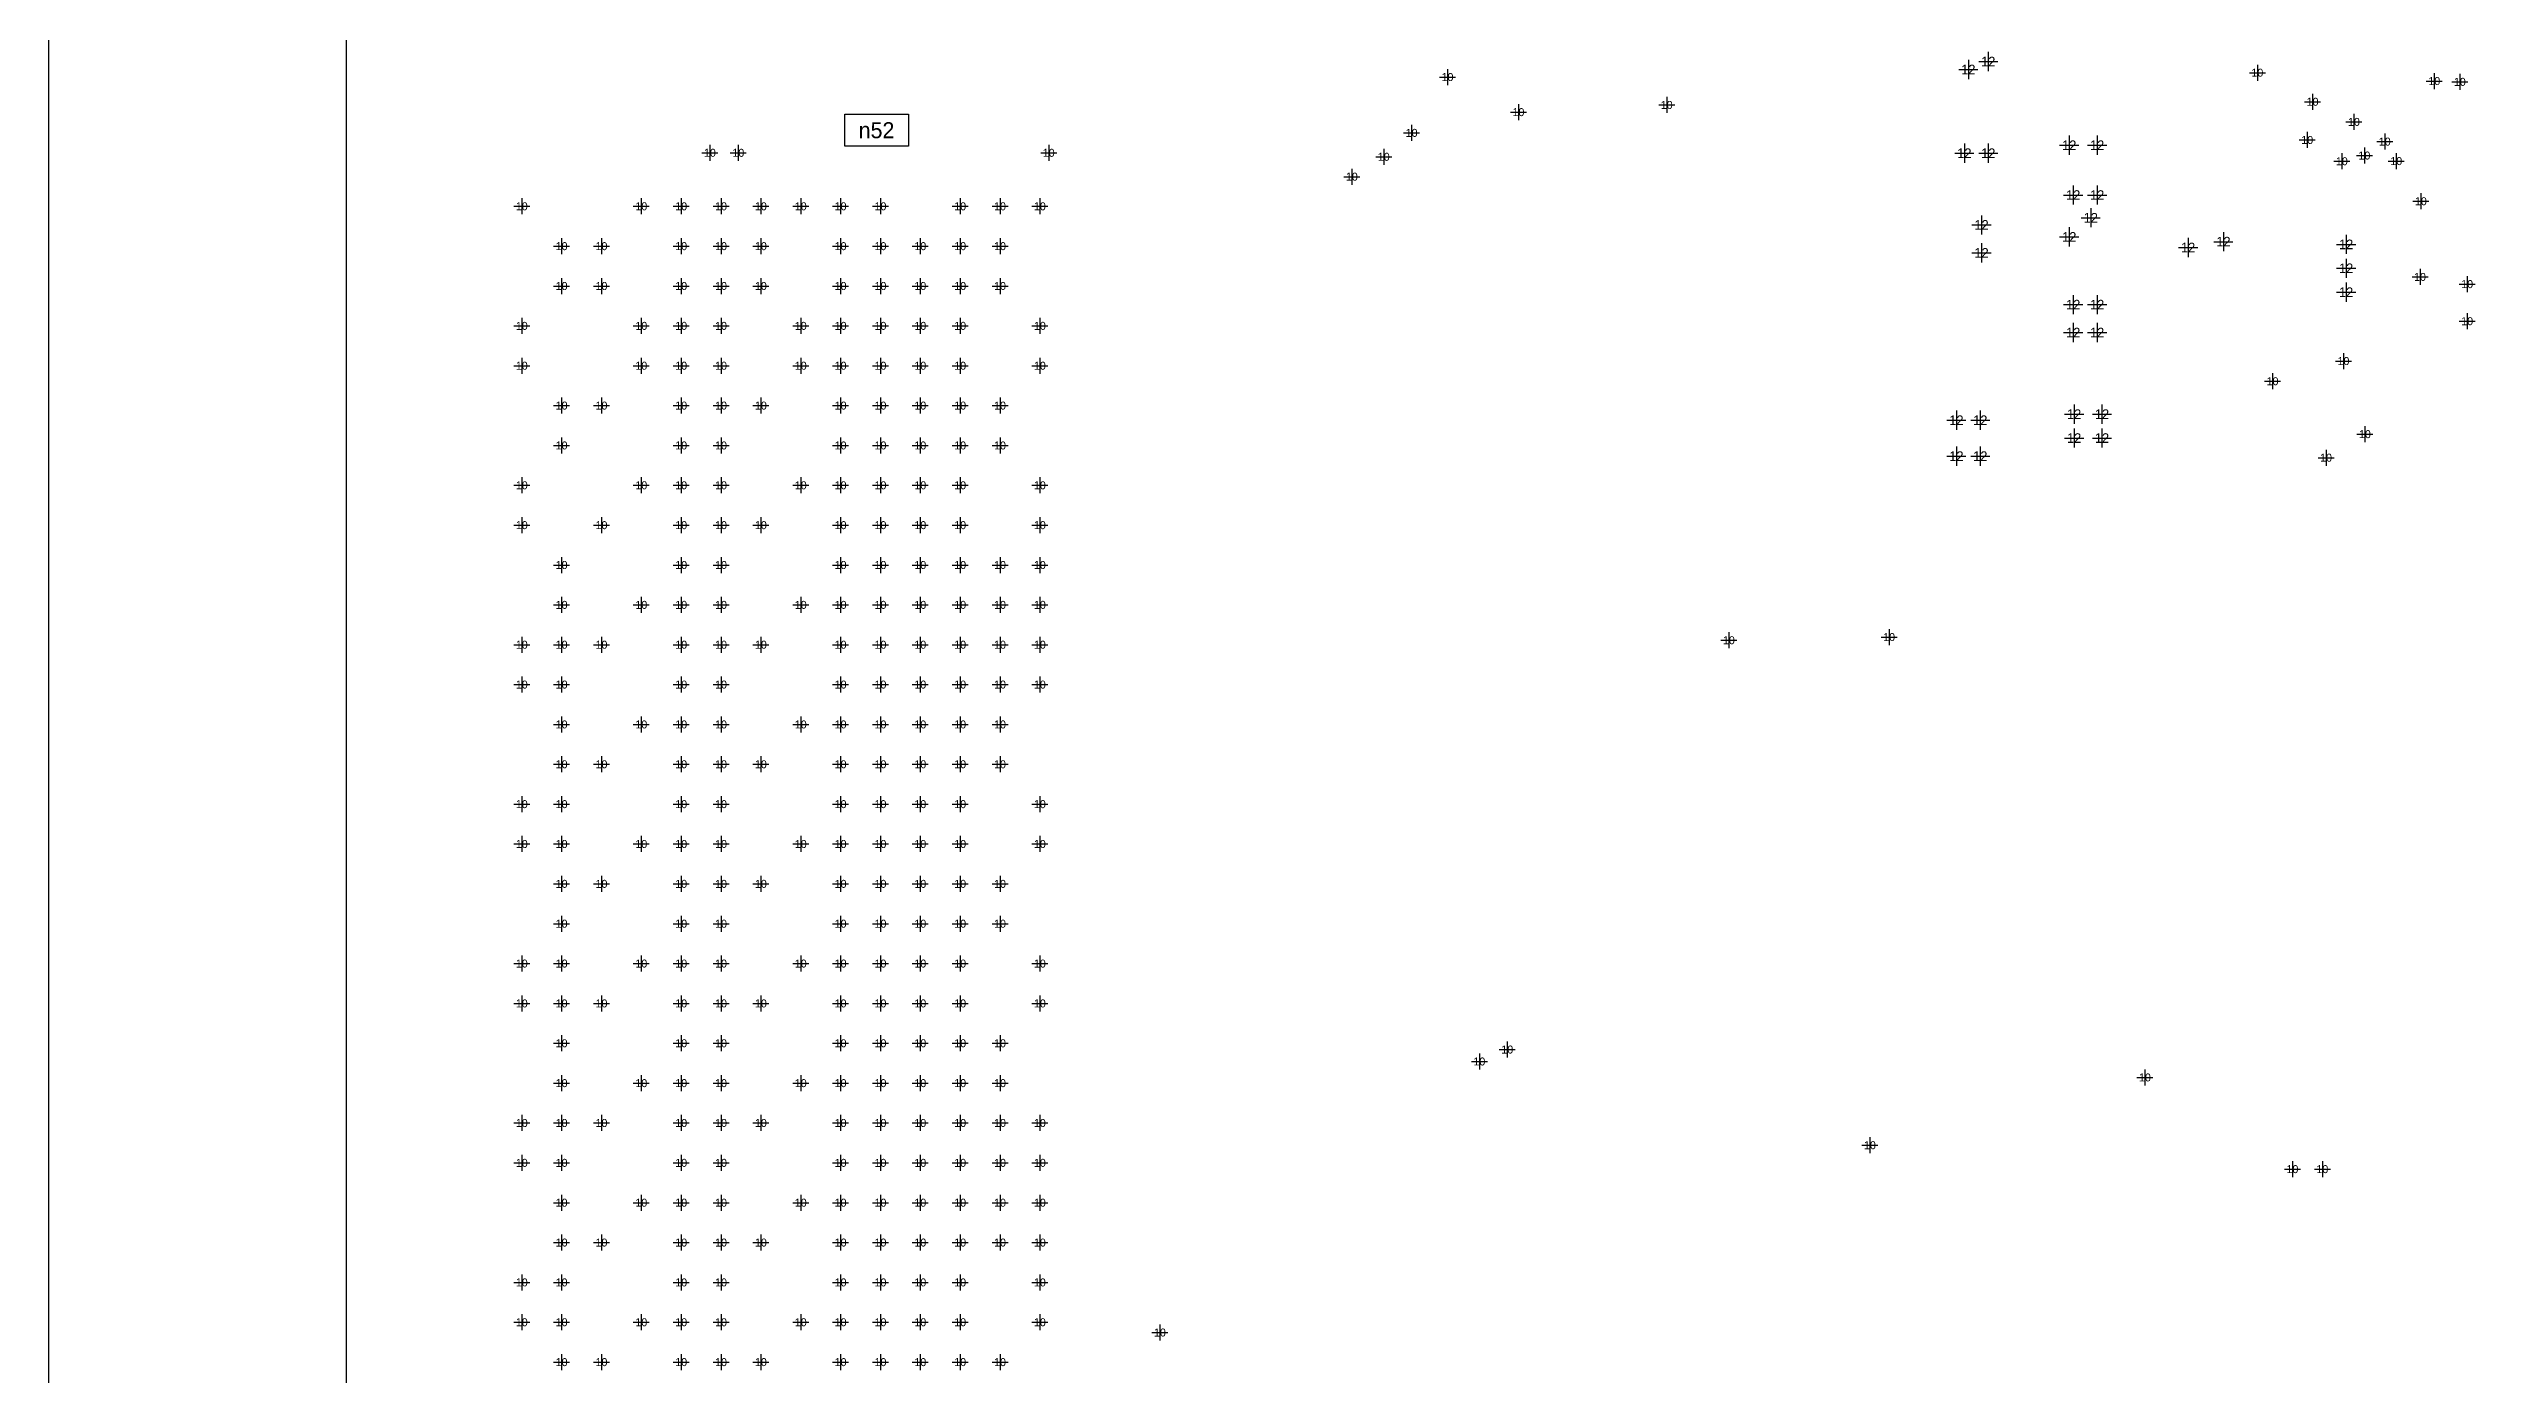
# Model space of a CAD drawing. Extents: x -13164 to 30582, y -10288 to 18382.
# Drawn here: x -623 to 2424, y 3853 to 5516 of the extents above; entities that cross this region are included whole.
import ezdxf
from ezdxf.enums import TextEntityAlignment as Align

# ---------------------------------------------------------------- set-up
doc = ezdxf.new("R2010")
doc.units = 0
for name, color, linetype in [('BG_DIMENSION', 2, 'CONTINUOUS'), ('BG_OUTLINE', 7, 'CONTINUOUS'), ('MA_NCBACKDRILL-18-10', 141, 'CONTINUOUS'), ('MA_NCBACKDRILL-18-15', 140, 'CONTINUOUS'), ('MA_NCBACKDRILL-18-17', 30, 'CONTINUOUS'), ('MA_NCLEGEND-1-18', 7, 'CONTINUOUS')]:
    doc.layers.add(name, color=color, linetype=linetype)

# ---------------------------------------------------------------- blocks, each defined once
blk = doc.blocks.new('FIGURE_CROSS')
for points in [[(-0.5, 0), (0.5, 0)], [(0, 0.5), (0, -0.5)]]:
    blk.add_lwpolyline(points)
blk = doc.blocks.new('FIGURE_SQUARE')
blk.add_lwpolyline([(-0.5, -0.5), (-0.5, 0.5), (0.5, 0.5), (0.5, -0.5)], close=True)

msp = doc.modelspace()

# ---------------------------------------------------------------- linework, layer by layer
at = {"layer": 'BG_DIMENSION'}
msp.add_lwpolyline([(-623.429, 7740.226), (-623.429, 0)], dxfattribs=at)
at = {"layer": 'BG_OUTLINE'}
msp.add_lwpolyline([(-250, 11561.024), (-250, -250), (7624.012, -250), (7624.012, 11561.024)], close=True, dxfattribs=at)

# ---------------------------------------------------------------- block references
at = {"layer": 'MA_NCBACKDRILL-18-10', "xscale": 24.02, "yscale": 24.02}
for p in [(1785, 5490), (1810, 5500), (1780, 5385), (1810, 5385), (1801.572, 5295), (1801.572, 5260), (1770, 5050), (1800, 5050), (1770, 5005), (1800, 5005)]:
    msp.add_blockref('FIGURE_CROSS', p, dxfattribs=at)
at = {"layer": 'MA_NCBACKDRILL-18-15', "xscale": 20.079, "yscale": 20.079}
for p in [(220.201, 5268.374), (520.201, 5268.374), (220.201, 5218.374), (520.201, 5218.374), (170.201, 5168.374), (370.201, 5168.374), (470.201, 5168.374), (170.201, 5118.374), (370.201, 5118.374), (470.201, 5118.374), (420.201, 5068.374), (520.201, 5068.374), (420.201, 5018.374), (520.201, 5018.374), (470.201, 4968.374), (470.201, 4918.374), (520.201, 4868.374), (620.201, 4868.374), (520.201, 4818.374), (620.201, 4818.374), (20.201, 4768.374), (470.201, 4768.374), (570.201, 4768.374), (20.201, 4718.374), (470.201, 4718.374), (570.201, 4718.374), (520.201, 4668.374), (520.201, 4618.374), (470.201, 4568.374), (470.201, 4518.374), (520.201, 4468.374), (520.201, 4418.374), (20.201, 4368.374), (470.201, 4368.374), (20.201, 4318.374), (470.201, 4318.374), (20.201, 4168.374), (20.201, 4118.374), (20.201, 3968.374), (20.201, 3918.374)]:
    msp.add_blockref('FIGURE_CROSS', p, dxfattribs=at)
at = {"layer": 'MA_NCBACKDRILL-18-17', "xscale": 20.079, "yscale": 20.079}
for p in [(420.201, 5268.374), (420.201, 5218.374), (520.201, 4268.374), (520.201, 4218.374), (470.201, 4168.374), (570.201, 4168.374), (470.201, 4118.374), (570.201, 4118.374), (520.201, 4068.374), (620.201, 4068.374), (520.201, 4018.374), (620.201, 4018.374), (470.201, 3968.374), (470.201, 3918.374), (520.201, 3868.374)]:
    msp.add_blockref('FIGURE_CROSS', p, dxfattribs=at)
at = {"layer": 'MA_NCLEGEND-1-18'}
for name, p, xscale, yscale in [('FIGURE_CROSS', (1131.571, 5480.512), 20.079, 20.079), ('FIGURE_CROSS', (1785, 5490), 24.02, 24.02), ('FIGURE_CROSS', (1810, 5500), 24.02, 24.02), ('FIGURE_CROSS', (2147.572, 5486), 20.079, 20.079), ('FIGURE_CROSS', (2369.571, 5475.512), 20.079, 20.079), ('FIGURE_CROSS', (1406.571, 5445.512), 20.079, 20.079), ('FIGURE_CROSS', (2216.8458, 5449.5356), 20.079, 20.079), ('FIGURE_CROSS', (2401.571, 5474.512), 20.079, 20.079), ('FIGURE_SQUARE', (415.28, 5413.843), 79.921, 40.161), ('FIGURE_CROSS', (1220.571, 5436.512), 20.079, 20.079), ('FIGURE_CROSS', (2268.75, 5424.228), 20.079, 20.079), ('FIGURE_CROSS', (206.26, 5385.514), 20.079, 20.079), ('FIGURE_CROSS', (241.882, 5385.513), 20.079, 20.079), ('FIGURE_CROSS', (631.261, 5385.513), 20.079, 20.079), ('FIGURE_CROSS', (1086.571, 5410.512), 20.079, 20.079), ('FIGURE_CROSS', (1780, 5385), 24.02, 24.02), ('FIGURE_CROSS', (1810, 5385), 24.02, 24.02), ('FIGURE_CROSS', (1911.572, 5395), 24.02, 24.02), ('FIGURE_CROSS', (1946.572, 5395), 24.02, 24.02), ('FIGURE_CROSS', (2210.1567, 5401.5874), 20.079, 20.079), ('FIGURE_CROSS', (2307.3648, 5399.5003), 20.079, 20.079), ('FIGURE_CROSS', (1011.571, 5355.512), 20.079, 20.079), ('FIGURE_CROSS', (1051.571, 5380.512), 20.079, 20.079), ('FIGURE_CROSS', (2253.505, 5374.8843), 20.079, 20.079), ('FIGURE_CROSS', (2281.8786, 5382.056), 20.079, 20.079), ('FIGURE_CROSS', (2321.8527, 5375.0907), 20.079, 20.079), ('FIGURE_CROSS', (1916.572, 5332.5), 24.02, 24.02), ('FIGURE_CROSS', (1946.572, 5332.5), 24.02, 24.02), ('FIGURE_CROSS', (2352.708, 5324.738), 20.079, 20.079), ('FIGURE_CROSS', (-29.8, 5318.375), 20.079, 20.079), ('FIGURE_CROSS', (120.201, 5318.374), 20.079, 20.079), ('FIGURE_CROSS', (170.201, 5318.374), 20.079, 20.079), ('FIGURE_CROSS', (220.201, 5318.374), 20.079, 20.079), ('FIGURE_CROSS', (270.201, 5318.374), 20.079, 20.079), ('FIGURE_CROSS', (320.201, 5318.374), 20.079, 20.079), ('FIGURE_CROSS', (370.201, 5318.374), 20.079, 20.079), ('FIGURE_CROSS', (420.201, 5318.374), 20.079, 20.079), ('FIGURE_CROSS', (520.201, 5318.374), 20.079, 20.079), ('FIGURE_CROSS', (570.201, 5318.374), 20.079, 20.079), ('FIGURE_CROSS', (620.201, 5318.374), 20.079, 20.079), ('FIGURE_CROSS', (1801.572, 5295), 24.02, 24.02), ('FIGURE_CROSS', (1938.572, 5304), 24.02, 24.02), ('FIGURE_CROSS', (20.201, 5268.374), 20.079, 20.079), ('FIGURE_CROSS', (70.201, 5268.374), 20.079, 20.079), ('FIGURE_CROSS', (170.201, 5268.374), 20.079, 20.079), ('FIGURE_CROSS', (220.201, 5268.374), 20.079, 20.079), ('FIGURE_CROSS', (270.201, 5268.374), 20.079, 20.079), ('FIGURE_CROSS', (370.201, 5268.374), 20.079, 20.079), ('FIGURE_CROSS', (420.201, 5268.374), 20.079, 20.079), ('FIGURE_CROSS', (470.201, 5268.374), 20.079, 20.079), ('FIGURE_CROSS', (520.201, 5268.374), 20.079, 20.079), ('FIGURE_CROSS', (570.201, 5268.374), 20.079, 20.079), ('FIGURE_CROSS', (1801.572, 5260), 24.02, 24.02), ('FIGURE_CROSS', (1911.572, 5280), 24.02, 24.02), ('FIGURE_CROSS', (2060.7, 5266.7), 24.02, 24.02), ('FIGURE_CROSS', (2105, 5274), 24.02, 24.02), ('FIGURE_CROSS', (2258.9, 5270.6), 24.02, 24.02), ('FIGURE_CROSS', (2258.9, 5240.6), 24.02, 24.02), ('FIGURE_CROSS', (20.201, 5218.374), 20.079, 20.079), ('FIGURE_CROSS', (70.201, 5218.374), 20.079, 20.079), ('FIGURE_CROSS', (170.201, 5218.374), 20.079, 20.079), ('FIGURE_CROSS', (220.201, 5218.374), 20.079, 20.079), ('FIGURE_CROSS', (270.201, 5218.374), 20.079, 20.079), ('FIGURE_CROSS', (370.201, 5218.374), 20.079, 20.079), ('FIGURE_CROSS', (420.201, 5218.374), 20.079, 20.079), ('FIGURE_CROSS', (470.201, 5218.374), 20.079, 20.079), ('FIGURE_CROSS', (520.201, 5218.374), 20.079, 20.079), ('FIGURE_CROSS', (570.201, 5218.374), 20.079, 20.079), ('FIGURE_CROSS', (2258.9, 5210.6), 24.02, 24.02), ('FIGURE_CROSS', (2351.627, 5229.748), 20.079, 20.079), ('FIGURE_CROSS', (2410.7452, 5220.7559), 20.079, 20.079), ('FIGURE_CROSS', (1916.572, 5195), 24.02, 24.02), ('FIGURE_CROSS', (1946.572, 5195), 24.02, 24.02), ('FIGURE_CROSS', (2410.7452, 5174.2109), 20.079, 20.079), ('FIGURE_CROSS', (-29.799, 5168.374), 20.079, 20.079), ('FIGURE_CROSS', (120.201, 5168.374), 20.079, 20.079), ('FIGURE_CROSS', (170.201, 5168.374), 20.079, 20.079), ('FIGURE_CROSS', (220.201, 5168.374), 20.079, 20.079), ('FIGURE_CROSS', (320.201, 5168.374), 20.079, 20.079), ('FIGURE_CROSS', (370.201, 5168.374), 20.079, 20.079), ('FIGURE_CROSS', (420.201, 5168.374), 20.079, 20.079), ('FIGURE_CROSS', (470.201, 5168.374), 20.079, 20.079), ('FIGURE_CROSS', (520.201, 5168.374), 20.079, 20.079), ('FIGURE_CROSS', (620.201, 5168.374), 20.079, 20.079), ('FIGURE_CROSS', (1916.572, 5160), 24.02, 24.02), ('FIGURE_CROSS', (1946.572, 5160), 24.02, 24.02), ('FIGURE_CROSS', (-29.799, 5118.374), 20.079, 20.079), ('FIGURE_CROSS', (120.201, 5118.374), 20.079, 20.079), ('FIGURE_CROSS', (170.201, 5118.374), 20.079, 20.079), ('FIGURE_CROSS', (220.201, 5118.374), 20.079, 20.079), ('FIGURE_CROSS', (320.201, 5118.374), 20.079, 20.079), ('FIGURE_CROSS', (370.201, 5118.374), 20.079, 20.079), ('FIGURE_CROSS', (420.201, 5118.374), 20.079, 20.079), ('FIGURE_CROSS', (470.201, 5118.374), 20.079, 20.079), ('FIGURE_CROSS', (520.201, 5118.374), 20.079, 20.079), ('FIGURE_CROSS', (620.201, 5118.374), 20.079, 20.079), ('FIGURE_CROSS', (2255.589, 5124.228), 20.079, 20.079), ('FIGURE_CROSS', (2166.627, 5098.917), 20.079, 20.079), ('FIGURE_CROSS', (20.201, 5068.374), 20.079, 20.079), ('FIGURE_CROSS', (70.201, 5068.374), 20.079, 20.079), ('FIGURE_CROSS', (170.201, 5068.374), 20.079, 20.079), ('FIGURE_CROSS', (220.201, 5068.374), 20.079, 20.079), ('FIGURE_CROSS', (270.201, 5068.374), 20.079, 20.079), ('FIGURE_CROSS', (370.201, 5068.374), 20.079, 20.079), ('FIGURE_CROSS', (420.201, 5068.374), 20.079, 20.079), ('FIGURE_CROSS', (470.201, 5068.374), 20.079, 20.079), ('FIGURE_CROSS', (520.201, 5068.374), 20.079, 20.079), ('FIGURE_CROSS', (570.201, 5068.374), 20.079, 20.079), ('FIGURE_CROSS', (1770, 5050), 24.02, 24.02), ('FIGURE_CROSS', (1800, 5050), 24.02, 24.02), ('FIGURE_CROSS', (1917.669, 5057.642), 24.02, 24.02), ('FIGURE_CROSS', (1952.669, 5057.642), 24.02, 24.02), ('FIGURE_CROSS', (20.201, 5018.374), 20.079, 20.079), ('FIGURE_CROSS', (170.201, 5018.374), 20.079, 20.079), ('FIGURE_CROSS', (220.201, 5018.374), 20.079, 20.079), ('FIGURE_CROSS', (370.201, 5018.374), 20.079, 20.079), ('FIGURE_CROSS', (420.201, 5018.374), 20.079, 20.079), ('FIGURE_CROSS', (470.201, 5018.374), 20.079, 20.079), ('FIGURE_CROSS', (520.201, 5018.374), 20.079, 20.079), ('FIGURE_CROSS', (570.201, 5018.374), 20.079, 20.079), ('FIGURE_CROSS', (1917.669, 5027.642), 24.02, 24.02), ('FIGURE_CROSS', (1952.669, 5027.642), 24.02, 24.02), ('FIGURE_CROSS', (2282.5602, 5032.5476), 20.079, 20.079), ('FIGURE_CROSS', (1770, 5005), 24.02, 24.02), ('FIGURE_CROSS', (1800, 5005), 24.02, 24.02), ('FIGURE_CROSS', (2233.75, 5003), 20.079, 20.079), ('FIGURE_CROSS', (-29.799, 4968.374), 20.079, 20.079), ('FIGURE_CROSS', (120.201, 4968.374), 20.079, 20.079), ('FIGURE_CROSS', (170.201, 4968.374), 20.079, 20.079), ('FIGURE_CROSS', (220.201, 4968.374), 20.079, 20.079), ('FIGURE_CROSS', (320.201, 4968.374), 20.079, 20.079), ('FIGURE_CROSS', (370.201, 4968.374), 20.079, 20.079), ('FIGURE_CROSS', (420.201, 4968.374), 20.079, 20.079), ('FIGURE_CROSS', (470.201, 4968.374), 20.079, 20.079), ('FIGURE_CROSS', (520.201, 4968.374), 20.079, 20.079), ('FIGURE_CROSS', (620.201, 4968.374), 20.079, 20.079), ('FIGURE_CROSS', (-29.799, 4918.374), 20.079, 20.079), ('FIGURE_CROSS', (70.201, 4918.374), 20.079, 20.079), ('FIGURE_CROSS', (170.201, 4918.374), 20.079, 20.079), ('FIGURE_CROSS', (220.201, 4918.374), 20.079, 20.079), ('FIGURE_CROSS', (270.201, 4918.374), 20.079, 20.079), ('FIGURE_CROSS', (370.201, 4918.374), 20.079, 20.079), ('FIGURE_CROSS', (420.201, 4918.374), 20.079, 20.079), ('FIGURE_CROSS', (470.201, 4918.374), 20.079, 20.079), ('FIGURE_CROSS', (520.201, 4918.374), 20.079, 20.079), ('FIGURE_CROSS', (620.201, 4918.374), 20.079, 20.079), ('FIGURE_CROSS', (20.201, 4868.374), 20.079, 20.079), ('FIGURE_CROSS', (170.201, 4868.374), 20.079, 20.079), ('FIGURE_CROSS', (220.201, 4868.374), 20.079, 20.079), ('FIGURE_CROSS', (370.201, 4868.374), 20.079, 20.079), ('FIGURE_CROSS', (420.201, 4868.374), 20.079, 20.079), ('FIGURE_CROSS', (470.201, 4868.374), 20.079, 20.079), ('FIGURE_CROSS', (520.201, 4868.374), 20.079, 20.079), ('FIGURE_CROSS', (570.201, 4868.374), 20.079, 20.079), ('FIGURE_CROSS', (620.201, 4868.374), 20.079, 20.079), ('FIGURE_CROSS', (20.201, 4818.374), 20.079, 20.079), ('FIGURE_CROSS', (120.201, 4818.374), 20.079, 20.079), ('FIGURE_CROSS', (170.201, 4818.374), 20.079, 20.079), ('FIGURE_CROSS', (220.201, 4818.374), 20.079, 20.079), ('FIGURE_CROSS', (320.201, 4818.374), 20.079, 20.079), ('FIGURE_CROSS', (370.201, 4818.374), 20.079, 20.079), ('FIGURE_CROSS', (420.201, 4818.374), 20.079, 20.079), ('FIGURE_CROSS', (470.201, 4818.374), 20.079, 20.079), ('FIGURE_CROSS', (520.201, 4818.374), 20.079, 20.079), ('FIGURE_CROSS', (570.201, 4818.374), 20.079, 20.079), ('FIGURE_CROSS', (620.201, 4818.374), 20.079, 20.079), ('FIGURE_CROSS', (1484.572, 4774), 20.079, 20.079), ('FIGURE_CROSS', (1685.572, 4778), 20.079, 20.079), ('FIGURE_CROSS', (-29.799, 4768.374), 20.079, 20.079), ('FIGURE_CROSS', (20.201, 4768.374), 20.079, 20.079), ('FIGURE_CROSS', (70.201, 4768.374), 20.079, 20.079), ('FIGURE_CROSS', (170.201, 4768.374), 20.079, 20.079), ('FIGURE_CROSS', (220.201, 4768.374), 20.079, 20.079), ('FIGURE_CROSS', (270.201, 4768.374), 20.079, 20.079), ('FIGURE_CROSS', (370.201, 4768.374), 20.079, 20.079), ('FIGURE_CROSS', (420.201, 4768.374), 20.079, 20.079), ('FIGURE_CROSS', (470.201, 4768.374), 20.079, 20.079), ('FIGURE_CROSS', (520.201, 4768.374), 20.079, 20.079), ('FIGURE_CROSS', (570.201, 4768.374), 20.079, 20.079), ('FIGURE_CROSS', (620.201, 4768.374), 20.079, 20.079), ('FIGURE_CROSS', (-29.799, 4718.374), 20.079, 20.079), ('FIGURE_CROSS', (20.201, 4718.374), 20.079, 20.079), ('FIGURE_CROSS', (170.201, 4718.374), 20.079, 20.079), ('FIGURE_CROSS', (220.201, 4718.374), 20.079, 20.079), ('FIGURE_CROSS', (370.201, 4718.374), 20.079, 20.079), ('FIGURE_CROSS', (420.201, 4718.374), 20.079, 20.079), ('FIGURE_CROSS', (470.201, 4718.374), 20.079, 20.079), ('FIGURE_CROSS', (520.201, 4718.374), 20.079, 20.079), ('FIGURE_CROSS', (570.201, 4718.374), 20.079, 20.079), ('FIGURE_CROSS', (620.201, 4718.374), 20.079, 20.079), ('FIGURE_CROSS', (20.201, 4668.374), 20.079, 20.079), ('FIGURE_CROSS', (120.201, 4668.374), 20.079, 20.079), ('FIGURE_CROSS', (170.201, 4668.374), 20.079, 20.079), ('FIGURE_CROSS', (220.201, 4668.374), 20.079, 20.079), ('FIGURE_CROSS', (320.201, 4668.374), 20.079, 20.079), ('FIGURE_CROSS', (370.201, 4668.374), 20.079, 20.079), ('FIGURE_CROSS', (420.201, 4668.374), 20.079, 20.079), ('FIGURE_CROSS', (470.201, 4668.374), 20.079, 20.079), ('FIGURE_CROSS', (520.201, 4668.374), 20.079, 20.079), ('FIGURE_CROSS', (570.201, 4668.374), 20.079, 20.079), ('FIGURE_CROSS', (20.201, 4618.374), 20.079, 20.079), ('FIGURE_CROSS', (70.201, 4618.374), 20.079, 20.079), ('FIGURE_CROSS', (170.201, 4618.374), 20.079, 20.079), ('FIGURE_CROSS', (220.201, 4618.374), 20.079, 20.079), ('FIGURE_CROSS', (270.201, 4618.374), 20.079, 20.079), ('FIGURE_CROSS', (370.201, 4618.374), 20.079, 20.079), ('FIGURE_CROSS', (420.201, 4618.374), 20.079, 20.079), ('FIGURE_CROSS', (470.201, 4618.374), 20.079, 20.079), ('FIGURE_CROSS', (520.201, 4618.374), 20.079, 20.079), ('FIGURE_CROSS', (570.201, 4618.374), 20.079, 20.079), ('FIGURE_CROSS', (-29.799, 4568.374), 20.079, 20.079), ('FIGURE_CROSS', (20.201, 4568.374), 20.079, 20.079), ('FIGURE_CROSS', (170.201, 4568.374), 20.079, 20.079), ('FIGURE_CROSS', (220.201, 4568.374), 20.079, 20.079), ('FIGURE_CROSS', (370.201, 4568.374), 20.079, 20.079), ('FIGURE_CROSS', (420.201, 4568.374), 20.079, 20.079), ('FIGURE_CROSS', (470.201, 4568.374), 20.079, 20.079), ('FIGURE_CROSS', (520.201, 4568.374), 20.079, 20.079), ('FIGURE_CROSS', (620.201, 4568.374), 20.079, 20.079), ('FIGURE_CROSS', (-29.799, 4518.374), 20.079, 20.079), ('FIGURE_CROSS', (20.201, 4518.374), 20.079, 20.079), ('FIGURE_CROSS', (120.201, 4518.374), 20.079, 20.079), ('FIGURE_CROSS', (170.201, 4518.374), 20.079, 20.079), ('FIGURE_CROSS', (220.201, 4518.374), 20.079, 20.079), ('FIGURE_CROSS', (320.201, 4518.374), 20.079, 20.079), ('FIGURE_CROSS', (370.201, 4518.374), 20.079, 20.079), ('FIGURE_CROSS', (420.201, 4518.374), 20.079, 20.079), ('FIGURE_CROSS', (470.201, 4518.374), 20.079, 20.079), ('FIGURE_CROSS', (520.201, 4518.374), 20.079, 20.079), ('FIGURE_CROSS', (620.201, 4518.374), 20.079, 20.079), ('FIGURE_CROSS', (20.201, 4468.374), 20.079, 20.079), ('FIGURE_CROSS', (70.201, 4468.374), 20.079, 20.079), ('FIGURE_CROSS', (170.201, 4468.374), 20.079, 20.079), ('FIGURE_CROSS', (220.201, 4468.374), 20.079, 20.079), ('FIGURE_CROSS', (270.201, 4468.374), 20.079, 20.079), ('FIGURE_CROSS', (370.201, 4468.374), 20.079, 20.079), ('FIGURE_CROSS', (420.201, 4468.374), 20.079, 20.079), ('FIGURE_CROSS', (470.201, 4468.374), 20.079, 20.079), ('FIGURE_CROSS', (520.201, 4468.374), 20.079, 20.079), ('FIGURE_CROSS', (570.201, 4468.374), 20.079, 20.079), ('FIGURE_CROSS', (20.201, 4418.374), 20.079, 20.079), ('FIGURE_CROSS', (170.201, 4418.374), 20.079, 20.079), ('FIGURE_CROSS', (220.201, 4418.374), 20.079, 20.079), ('FIGURE_CROSS', (370.201, 4418.374), 20.079, 20.079), ('FIGURE_CROSS', (420.201, 4418.374), 20.079, 20.079), ('FIGURE_CROSS', (470.201, 4418.374), 20.079, 20.079), ('FIGURE_CROSS', (520.201, 4418.374), 20.079, 20.079), ('FIGURE_CROSS', (570.201, 4418.374), 20.079, 20.079), ('FIGURE_CROSS', (-29.799, 4368.374), 20.079, 20.079), ('FIGURE_CROSS', (20.201, 4368.374), 20.079, 20.079), ('FIGURE_CROSS', (120.201, 4368.374), 20.079, 20.079), ('FIGURE_CROSS', (170.201, 4368.374), 20.079, 20.079), ('FIGURE_CROSS', (220.201, 4368.374), 20.079, 20.079), ('FIGURE_CROSS', (320.201, 4368.374), 20.079, 20.079), ('FIGURE_CROSS', (370.201, 4368.374), 20.079, 20.079), ('FIGURE_CROSS', (420.201, 4368.374), 20.079, 20.079), ('FIGURE_CROSS', (470.201, 4368.374), 20.079, 20.079), ('FIGURE_CROSS', (520.201, 4368.374), 20.079, 20.079), ('FIGURE_CROSS', (620.201, 4368.374), 20.079, 20.079), ('FIGURE_CROSS', (-29.799, 4318.374), 20.079, 20.079), ('FIGURE_CROSS', (20.201, 4318.374), 20.079, 20.079), ('FIGURE_CROSS', (70.201, 4318.374), 20.079, 20.079), ('FIGURE_CROSS', (170.201, 4318.374), 20.079, 20.079), ('FIGURE_CROSS', (220.201, 4318.374), 20.079, 20.079), ('FIGURE_CROSS', (270.201, 4318.374), 20.079, 20.079), ('FIGURE_CROSS', (370.201, 4318.374), 20.079, 20.079), ('FIGURE_CROSS', (420.201, 4318.374), 20.079, 20.079), ('FIGURE_CROSS', (470.201, 4318.374), 20.079, 20.079), ('FIGURE_CROSS', (520.201, 4318.374), 20.079, 20.079), ('FIGURE_CROSS', (620.201, 4318.374), 20.079, 20.079), ('FIGURE_CROSS', (20.201, 4268.374), 20.079, 20.079), ('FIGURE_CROSS', (170.201, 4268.374), 20.079, 20.079), ('FIGURE_CROSS', (220.201, 4268.374), 20.079, 20.079), ('FIGURE_CROSS', (370.201, 4268.374), 20.079, 20.079), ('FIGURE_CROSS', (420.201, 4268.374), 20.079, 20.079), ('FIGURE_CROSS', (470.201, 4268.374), 20.079, 20.079), ('FIGURE_CROSS', (520.201, 4268.374), 20.079, 20.079), ('FIGURE_CROSS', (570.201, 4268.374), 20.079, 20.079), ('FIGURE_CROSS', (1206.571, 4260.512), 20.079, 20.079), ('FIGURE_CROSS', (1171.571, 4245.512), 20.079, 20.079), ('FIGURE_CROSS', (2006.571, 4225.512), 20.079, 20.079), ('FIGURE_CROSS', (20.201, 4218.374), 20.079, 20.079), ('FIGURE_CROSS', (120.201, 4218.374), 20.079, 20.079), ('FIGURE_CROSS', (170.201, 4218.374), 20.079, 20.079), ('FIGURE_CROSS', (220.201, 4218.374), 20.079, 20.079), ('FIGURE_CROSS', (320.201, 4218.374), 20.079, 20.079), ('FIGURE_CROSS', (370.201, 4218.374), 20.079, 20.079), ('FIGURE_CROSS', (420.201, 4218.374), 20.079, 20.079), ('FIGURE_CROSS', (470.201, 4218.374), 20.079, 20.079), ('FIGURE_CROSS', (520.201, 4218.374), 20.079, 20.079), ('FIGURE_CROSS', (570.201, 4218.374), 20.079, 20.079), ('FIGURE_CROSS', (-29.799, 4168.374), 20.079, 20.079), ('FIGURE_CROSS', (20.201, 4168.374), 20.079, 20.079), ('FIGURE_CROSS', (70.201, 4168.374), 20.079, 20.079), ('FIGURE_CROSS', (170.201, 4168.374), 20.079, 20.079), ('FIGURE_CROSS', (220.201, 4168.374), 20.079, 20.079), ('FIGURE_CROSS', (270.201, 4168.374), 20.079, 20.079), ('FIGURE_CROSS', (370.201, 4168.374), 20.079, 20.079), ('FIGURE_CROSS', (420.201, 4168.374), 20.079, 20.079), ('FIGURE_CROSS', (470.201, 4168.374), 20.079, 20.079), ('FIGURE_CROSS', (520.201, 4168.374), 20.079, 20.079), ('FIGURE_CROSS', (570.201, 4168.374), 20.079, 20.079), ('FIGURE_CROSS', (620.201, 4168.374), 20.079, 20.079), ('FIGURE_CROSS', (1661.571, 4140.512), 20.079, 20.079), ('FIGURE_CROSS', (-29.799, 4118.374), 20.079, 20.079), ('FIGURE_CROSS', (20.201, 4118.374), 20.079, 20.079), ('FIGURE_CROSS', (170.201, 4118.374), 20.079, 20.079), ('FIGURE_CROSS', (220.201, 4118.374), 20.079, 20.079), ('FIGURE_CROSS', (370.201, 4118.374), 20.079, 20.079), ('FIGURE_CROSS', (420.201, 4118.374), 20.079, 20.079), ('FIGURE_CROSS', (470.201, 4118.374), 20.079, 20.079), ('FIGURE_CROSS', (520.201, 4118.374), 20.079, 20.079), ('FIGURE_CROSS', (570.201, 4118.374), 20.079, 20.079), ('FIGURE_CROSS', (620.201, 4118.374), 20.079, 20.079), ('FIGURE_CROSS', (2191.571, 4110.512), 20.079, 20.079), ('FIGURE_CROSS', (2229.101, 4110.512), 20.079, 20.079), ('FIGURE_CROSS', (20.201, 4068.374), 20.079, 20.079), ('FIGURE_CROSS', (120.201, 4068.374), 20.079, 20.079), ('FIGURE_CROSS', (170.201, 4068.374), 20.079, 20.079), ('FIGURE_CROSS', (220.201, 4068.374), 20.079, 20.079), ('FIGURE_CROSS', (320.201, 4068.374), 20.079, 20.079), ('FIGURE_CROSS', (370.201, 4068.374), 20.079, 20.079), ('FIGURE_CROSS', (420.201, 4068.374), 20.079, 20.079), ('FIGURE_CROSS', (470.201, 4068.374), 20.079, 20.079), ('FIGURE_CROSS', (520.201, 4068.374), 20.079, 20.079), ('FIGURE_CROSS', (570.201, 4068.374), 20.079, 20.079), ('FIGURE_CROSS', (620.201, 4068.374), 20.079, 20.079), ('FIGURE_CROSS', (20.201, 4018.374), 20.079, 20.079), ('FIGURE_CROSS', (70.201, 4018.374), 20.079, 20.079), ('FIGURE_CROSS', (170.201, 4018.374), 20.079, 20.079), ('FIGURE_CROSS', (220.201, 4018.374), 20.079, 20.079), ('FIGURE_CROSS', (270.201, 4018.374), 20.079, 20.079), ('FIGURE_CROSS', (370.201, 4018.374), 20.079, 20.079), ('FIGURE_CROSS', (420.201, 4018.374), 20.079, 20.079), ('FIGURE_CROSS', (470.201, 4018.374), 20.079, 20.079), ('FIGURE_CROSS', (520.201, 4018.374), 20.079, 20.079), ('FIGURE_CROSS', (570.201, 4018.374), 20.079, 20.079), ('FIGURE_CROSS', (620.201, 4018.374), 20.079, 20.079), ('FIGURE_CROSS', (-29.799, 3968.374), 20.079, 20.079), ('FIGURE_CROSS', (20.201, 3968.374), 20.079, 20.079), ('FIGURE_CROSS', (170.201, 3968.374), 20.079, 20.079), ('FIGURE_CROSS', (220.201, 3968.374), 20.079, 20.079), ('FIGURE_CROSS', (370.201, 3968.374), 20.079, 20.079), ('FIGURE_CROSS', (420.201, 3968.374), 20.079, 20.079), ('FIGURE_CROSS', (470.201, 3968.374), 20.079, 20.079), ('FIGURE_CROSS', (520.201, 3968.374), 20.079, 20.079), ('FIGURE_CROSS', (620.201, 3968.374), 20.079, 20.079), ('FIGURE_CROSS', (-29.799, 3918.374), 20.079, 20.079), ('FIGURE_CROSS', (20.201, 3918.374), 20.079, 20.079), ('FIGURE_CROSS', (120.201, 3918.374), 20.079, 20.079), ('FIGURE_CROSS', (170.201, 3918.374), 20.079, 20.079), ('FIGURE_CROSS', (220.201, 3918.374), 20.079, 20.079), ('FIGURE_CROSS', (320.201, 3918.374), 20.079, 20.079), ('FIGURE_CROSS', (370.201, 3918.374), 20.079, 20.079), ('FIGURE_CROSS', (420.201, 3918.374), 20.079, 20.079), ('FIGURE_CROSS', (470.201, 3918.374), 20.079, 20.079), ('FIGURE_CROSS', (520.201, 3918.374), 20.079, 20.079), ('FIGURE_CROSS', (620.201, 3918.374), 20.079, 20.079), ('FIGURE_CROSS', (770.79, 3905.512), 20.079, 20.079), ('FIGURE_CROSS', (20.201, 3868.374), 20.079, 20.079), ('FIGURE_CROSS', (70.201, 3868.374), 20.079, 20.079), ('FIGURE_CROSS', (170.201, 3868.374), 20.079, 20.079), ('FIGURE_CROSS', (220.201, 3868.374), 20.079, 20.079), ('FIGURE_CROSS', (270.201, 3868.374), 20.079, 20.079), ('FIGURE_CROSS', (370.201, 3868.374), 20.079, 20.079), ('FIGURE_CROSS', (420.201, 3868.374), 20.079, 20.079), ('FIGURE_CROSS', (470.201, 3868.374), 20.079, 20.079), ('FIGURE_CROSS', (520.201, 3868.374), 20.079, 20.079), ('FIGURE_CROSS', (570.201, 3868.374), 20.079, 20.079)]:
    msp.add_blockref(name, p, dxfattribs=dict(at, xscale=xscale, yscale=yscale))

# ---------------------------------------------------------------- texts
at = {"layer": 'MA_NCBACKDRILL-18-10'}
for p in [(1785, 5490), (1810, 5500), (1780, 5385), (1810, 5385), (1801.572, 5295), (1801.572, 5260), (1770, 5050), (1800, 5050), (1770, 5005), (1800, 5005)]:
    msp.add_text('12', height=12.01, dxfattribs=at).set_placement(p, align=Align.MIDDLE_CENTER)
at = {"layer": 'MA_NCBACKDRILL-18-15'}
for p in [(220.201, 5268.374), (520.201, 5268.374), (220.201, 5218.374), (520.201, 5218.374), (170.201, 5168.374), (370.201, 5168.374), (470.201, 5168.374), (170.201, 5118.374), (370.201, 5118.374), (470.201, 5118.374), (420.201, 5068.374), (520.201, 5068.374), (420.201, 5018.374), (520.201, 5018.374), (470.201, 4968.374), (470.201, 4918.374), (520.201, 4868.374), (620.201, 4868.374), (520.201, 4818.374), (620.201, 4818.374), (20.201, 4768.374), (470.201, 4768.374), (570.201, 4768.374), (20.201, 4718.374), (470.201, 4718.374), (570.201, 4718.374), (520.201, 4668.374), (520.201, 4618.374), (470.201, 4568.374), (470.201, 4518.374), (520.201, 4468.374), (520.201, 4418.374), (20.201, 4368.374), (470.201, 4368.374), (20.201, 4318.374), (470.201, 4318.374), (20.201, 4168.374), (20.201, 4118.374), (20.201, 3968.374), (20.201, 3918.374)]:
    msp.add_text('10', height=10.0395, dxfattribs=at).set_placement(p, align=Align.MIDDLE_CENTER)
at = {"layer": 'MA_NCBACKDRILL-18-17'}
for p in [(420.201, 5268.374), (420.201, 5218.374), (520.201, 4268.374), (520.201, 4218.374), (470.201, 4168.374), (570.201, 4168.374), (470.201, 4118.374), (570.201, 4118.374), (520.201, 4068.374), (620.201, 4068.374), (520.201, 4018.374), (620.201, 4018.374), (470.201, 3968.374), (470.201, 3918.374), (520.201, 3868.374)]:
    msp.add_text('10', height=10.0395, dxfattribs=at).set_placement(p, align=Align.MIDDLE_CENTER)
at = {"layer": 'MA_NCLEGEND-1-18'}
for s, height, p in [('10', 10.0395, (1131.571, 5480.512)), ('12', 12.01, (1785, 5490)), ('12', 12.01, (1810, 5500)), ('10', 10.0395, (2147.572, 5486)), ('10', 10.0395, (2216.8458, 5449.5356)), ('10', 10.0395, (2369.571, 5475.512)), ('10', 10.0395, (2401.571, 5474.512)), ('n52', 20.0805, (415.28, 5413.843)), ('10', 10.0395, (1220.571, 5436.512)), ('10', 10.0395, (1406.571, 5445.512)), ('10', 10.0395, (2268.75, 5424.228)), ('10', 10.0395, (1086.571, 5410.512)), ('12', 12.01, (1911.572, 5395)), ('12', 12.01, (1946.572, 5395)), ('10', 10.0395, (2210.1567, 5401.5874)), ('10', 10.0395, (2307.3648, 5399.5003)), ('10', 10.0395, (206.26, 5385.514)), ('10', 10.0395, (241.882, 5385.513)), ('10', 10.0395, (631.261, 5385.513)), ('10', 10.0395, (1051.571, 5380.512)), ('12', 12.01, (1780, 5385)), ('12', 12.01, (1810, 5385)), ('10', 10.0395, (2253.505, 5374.8843)), ('10', 10.0395, (2281.8786, 5382.056)), ('10', 10.0395, (2321.8527, 5375.0907)), ('10', 10.0395, (1011.571, 5355.512)), ('12', 12.01, (1916.572, 5332.5)), ('12', 12.01, (1946.572, 5332.5)), ('10', 10.0395, (-29.8, 5318.375)), ('10', 10.0395, (120.201, 5318.374)), ('10', 10.0395, (170.201, 5318.374)), ('10', 10.0395, (220.201, 5318.374)), ('10', 10.0395, (270.201, 5318.374)), ('10', 10.0395, (320.201, 5318.374)), ('10', 10.0395, (370.201, 5318.374)), ('10', 10.0395, (420.201, 5318.374)), ('10', 10.0395, (520.201, 5318.374)), ('10', 10.0395, (570.201, 5318.374)), ('10', 10.0395, (620.201, 5318.374)), ('12', 12.01, (1938.572, 5304)), ('10', 10.0395, (2352.708, 5324.738)), ('10', 10.0395, (20.201, 5268.374)), ('10', 10.0395, (70.201, 5268.374)), ('10', 10.0395, (170.201, 5268.374)), ('10', 10.0395, (220.201, 5268.374)), ('10', 10.0395, (270.201, 5268.374)), ('10', 10.0395, (370.201, 5268.374)), ('10', 10.0395, (420.201, 5268.374)), ('10', 10.0395, (470.201, 5268.374)), ('10', 10.0395, (520.201, 5268.374)), ('10', 10.0395, (570.201, 5268.374)), ('12', 12.01, (1801.572, 5295)), ('12', 12.01, (1911.572, 5280)), ('12', 12.01, (2060.7, 5266.7)), ('12', 12.01, (2105, 5274)), ('12', 12.01, (2258.9, 5270.6)), ('12', 12.01, (1801.572, 5260)), ('12', 12.01, (2258.9, 5240.6)), ('10', 10.0395, (20.201, 5218.374)), ('10', 10.0395, (70.201, 5218.374)), ('10', 10.0395, (170.201, 5218.374)), ('10', 10.0395, (220.201, 5218.374)), ('10', 10.0395, (270.201, 5218.374)), ('10', 10.0395, (370.201, 5218.374)), ('10', 10.0395, (420.201, 5218.374)), ('10', 10.0395, (470.201, 5218.374)), ('10', 10.0395, (520.201, 5218.374)), ('10', 10.0395, (570.201, 5218.374)), ('12', 12.01, (2258.9, 5210.6)), ('10', 10.0395, (2351.627, 5229.748)), ('10', 10.0395, (2410.7452, 5220.7559)), ('12', 12.01, (1916.572, 5195)), ('12', 12.01, (1946.572, 5195)), ('10', 10.0395, (-29.799, 5168.374)), ('10', 10.0395, (120.201, 5168.374)), ('10', 10.0395, (170.201, 5168.374)), ('10', 10.0395, (220.201, 5168.374)), ('10', 10.0395, (320.201, 5168.374)), ('10', 10.0395, (370.201, 5168.374)), ('10', 10.0395, (420.201, 5168.374)), ('10', 10.0395, (470.201, 5168.374)), ('10', 10.0395, (520.201, 5168.374)), ('10', 10.0395, (620.201, 5168.374)), ('12', 12.01, (1916.572, 5160)), ('12', 12.01, (1946.572, 5160)), ('10', 10.0395, (2410.7452, 5174.2109)), ('10', 10.0395, (-29.799, 5118.374)), ('10', 10.0395, (120.201, 5118.374)), ('10', 10.0395, (170.201, 5118.374)), ('10', 10.0395, (220.201, 5118.374)), ('10', 10.0395, (320.201, 5118.374)), ('10', 10.0395, (370.201, 5118.374)), ('10', 10.0395, (420.201, 5118.374)), ('10', 10.0395, (470.201, 5118.374)), ('10', 10.0395, (520.201, 5118.374)), ('10', 10.0395, (620.201, 5118.374)), ('10', 10.0395, (2255.589, 5124.228)), ('10', 10.0395, (2166.627, 5098.917)), ('10', 10.0395, (20.201, 5068.374)), ('10', 10.0395, (70.201, 5068.374)), ('10', 10.0395, (170.201, 5068.374)), ('10', 10.0395, (220.201, 5068.374)), ('10', 10.0395, (270.201, 5068.374)), ('10', 10.0395, (370.201, 5068.374)), ('10', 10.0395, (420.201, 5068.374)), ('10', 10.0395, (470.201, 5068.374)), ('10', 10.0395, (520.201, 5068.374)), ('10', 10.0395, (570.201, 5068.374)), ('12', 12.01, (1917.669, 5057.642)), ('12', 12.01, (1952.669, 5057.642)), ('12', 12.01, (1770, 5050)), ('12', 12.01, (1800, 5050)), ('12', 12.01, (1917.669, 5027.642)), ('12', 12.01, (1952.669, 5027.642)), ('10', 10.0395, (2282.5602, 5032.5476)), ('10', 10.0395, (20.201, 5018.374)), ('10', 10.0395, (170.201, 5018.374)), ('10', 10.0395, (220.201, 5018.374)), ('10', 10.0395, (370.201, 5018.374)), ('10', 10.0395, (420.201, 5018.374)), ('10', 10.0395, (470.201, 5018.374)), ('10', 10.0395, (520.201, 5018.374)), ('10', 10.0395, (570.201, 5018.374)), ('12', 12.01, (1770, 5005)), ('12', 12.01, (1800, 5005)), ('10', 10.0395, (2233.75, 5003)), ('10', 10.0395, (-29.799, 4968.374)), ('10', 10.0395, (120.201, 4968.374)), ('10', 10.0395, (170.201, 4968.374)), ('10', 10.0395, (220.201, 4968.374)), ('10', 10.0395, (320.201, 4968.374)), ('10', 10.0395, (370.201, 4968.374)), ('10', 10.0395, (420.201, 4968.374)), ('10', 10.0395, (470.201, 4968.374)), ('10', 10.0395, (520.201, 4968.374)), ('10', 10.0395, (620.201, 4968.374)), ('10', 10.0395, (-29.799, 4918.374)), ('10', 10.0395, (70.201, 4918.374)), ('10', 10.0395, (170.201, 4918.374)), ('10', 10.0395, (220.201, 4918.374)), ('10', 10.0395, (270.201, 4918.374)), ('10', 10.0395, (370.201, 4918.374)), ('10', 10.0395, (420.201, 4918.374)), ('10', 10.0395, (470.201, 4918.374)), ('10', 10.0395, (520.201, 4918.374)), ('10', 10.0395, (620.201, 4918.374)), ('10', 10.0395, (20.201, 4868.374)), ('10', 10.0395, (170.201, 4868.374)), ('10', 10.0395, (220.201, 4868.374)), ('10', 10.0395, (370.201, 4868.374)), ('10', 10.0395, (420.201, 4868.374)), ('10', 10.0395, (470.201, 4868.374)), ('10', 10.0395, (520.201, 4868.374)), ('10', 10.0395, (570.201, 4868.374)), ('10', 10.0395, (620.201, 4868.374)), ('10', 10.0395, (20.201, 4818.374)), ('10', 10.0395, (120.201, 4818.374)), ('10', 10.0395, (170.201, 4818.374)), ('10', 10.0395, (220.201, 4818.374)), ('10', 10.0395, (320.201, 4818.374)), ('10', 10.0395, (370.201, 4818.374)), ('10', 10.0395, (420.201, 4818.374)), ('10', 10.0395, (470.201, 4818.374)), ('10', 10.0395, (520.201, 4818.374)), ('10', 10.0395, (570.201, 4818.374)), ('10', 10.0395, (620.201, 4818.374)), ('10', 10.0395, (-29.799, 4768.374)), ('10', 10.0395, (20.201, 4768.374)), ('10', 10.0395, (70.201, 4768.374)), ('10', 10.0395, (170.201, 4768.374)), ('10', 10.0395, (220.201, 4768.374)), ('10', 10.0395, (270.201, 4768.374)), ('10', 10.0395, (370.201, 4768.374)), ('10', 10.0395, (420.201, 4768.374)), ('10', 10.0395, (470.201, 4768.374)), ('10', 10.0395, (520.201, 4768.374)), ('10', 10.0395, (570.201, 4768.374)), ('10', 10.0395, (620.201, 4768.374)), ('10', 10.0395, (1484.572, 4774)), ('10', 10.0395, (1685.572, 4778)), ('10', 10.0395, (-29.799, 4718.374)), ('10', 10.0395, (20.201, 4718.374)), ('10', 10.0395, (170.201, 4718.374)), ('10', 10.0395, (220.201, 4718.374)), ('10', 10.0395, (370.201, 4718.374)), ('10', 10.0395, (420.201, 4718.374)), ('10', 10.0395, (470.201, 4718.374)), ('10', 10.0395, (520.201, 4718.374)), ('10', 10.0395, (570.201, 4718.374)), ('10', 10.0395, (620.201, 4718.374)), ('10', 10.0395, (20.201, 4668.374)), ('10', 10.0395, (120.201, 4668.374)), ('10', 10.0395, (170.201, 4668.374)), ('10', 10.0395, (220.201, 4668.374)), ('10', 10.0395, (320.201, 4668.374)), ('10', 10.0395, (370.201, 4668.374)), ('10', 10.0395, (420.201, 4668.374)), ('10', 10.0395, (470.201, 4668.374)), ('10', 10.0395, (520.201, 4668.374)), ('10', 10.0395, (570.201, 4668.374)), ('10', 10.0395, (20.201, 4618.374)), ('10', 10.0395, (70.201, 4618.374)), ('10', 10.0395, (170.201, 4618.374)), ('10', 10.0395, (220.201, 4618.374)), ('10', 10.0395, (270.201, 4618.374)), ('10', 10.0395, (370.201, 4618.374)), ('10', 10.0395, (420.201, 4618.374)), ('10', 10.0395, (470.201, 4618.374)), ('10', 10.0395, (520.201, 4618.374)), ('10', 10.0395, (570.201, 4618.374)), ('10', 10.0395, (-29.799, 4568.374)), ('10', 10.0395, (20.201, 4568.374)), ('10', 10.0395, (170.201, 4568.374)), ('10', 10.0395, (220.201, 4568.374)), ('10', 10.0395, (370.201, 4568.374)), ('10', 10.0395, (420.201, 4568.374)), ('10', 10.0395, (470.201, 4568.374)), ('10', 10.0395, (520.201, 4568.374)), ('10', 10.0395, (620.201, 4568.374)), ('10', 10.0395, (-29.799, 4518.374)), ('10', 10.0395, (20.201, 4518.374)), ('10', 10.0395, (120.201, 4518.374)), ('10', 10.0395, (170.201, 4518.374)), ('10', 10.0395, (220.201, 4518.374)), ('10', 10.0395, (320.201, 4518.374)), ('10', 10.0395, (370.201, 4518.374)), ('10', 10.0395, (420.201, 4518.374)), ('10', 10.0395, (470.201, 4518.374)), ('10', 10.0395, (520.201, 4518.374)), ('10', 10.0395, (620.201, 4518.374)), ('10', 10.0395, (20.201, 4468.374)), ('10', 10.0395, (70.201, 4468.374)), ('10', 10.0395, (170.201, 4468.374)), ('10', 10.0395, (220.201, 4468.374)), ('10', 10.0395, (270.201, 4468.374)), ('10', 10.0395, (370.201, 4468.374)), ('10', 10.0395, (420.201, 4468.374)), ('10', 10.0395, (470.201, 4468.374)), ('10', 10.0395, (520.201, 4468.374)), ('10', 10.0395, (570.201, 4468.374)), ('10', 10.0395, (20.201, 4418.374)), ('10', 10.0395, (170.201, 4418.374)), ('10', 10.0395, (220.201, 4418.374)), ('10', 10.0395, (370.201, 4418.374)), ('10', 10.0395, (420.201, 4418.374)), ('10', 10.0395, (470.201, 4418.374)), ('10', 10.0395, (520.201, 4418.374)), ('10', 10.0395, (570.201, 4418.374)), ('10', 10.0395, (-29.799, 4368.374)), ('10', 10.0395, (20.201, 4368.374)), ('10', 10.0395, (120.201, 4368.374)), ('10', 10.0395, (170.201, 4368.374)), ('10', 10.0395, (220.201, 4368.374)), ('10', 10.0395, (320.201, 4368.374)), ('10', 10.0395, (370.201, 4368.374)), ('10', 10.0395, (420.201, 4368.374)), ('10', 10.0395, (470.201, 4368.374)), ('10', 10.0395, (520.201, 4368.374)), ('10', 10.0395, (620.201, 4368.374)), ('10', 10.0395, (-29.799, 4318.374)), ('10', 10.0395, (20.201, 4318.374)), ('10', 10.0395, (70.201, 4318.374)), ('10', 10.0395, (170.201, 4318.374)), ('10', 10.0395, (220.201, 4318.374)), ('10', 10.0395, (270.201, 4318.374)), ('10', 10.0395, (370.201, 4318.374)), ('10', 10.0395, (420.201, 4318.374)), ('10', 10.0395, (470.201, 4318.374)), ('10', 10.0395, (520.201, 4318.374)), ('10', 10.0395, (620.201, 4318.374)), ('10', 10.0395, (20.201, 4268.374)), ('10', 10.0395, (170.201, 4268.374)), ('10', 10.0395, (220.201, 4268.374)), ('10', 10.0395, (370.201, 4268.374)), ('10', 10.0395, (420.201, 4268.374)), ('10', 10.0395, (470.201, 4268.374)), ('10', 10.0395, (520.201, 4268.374)), ('10', 10.0395, (570.201, 4268.374)), ('10', 10.0395, (1171.571, 4245.512)), ('10', 10.0395, (1206.571, 4260.512)), ('10', 10.0395, (20.201, 4218.374)), ('10', 10.0395, (120.201, 4218.374)), ('10', 10.0395, (170.201, 4218.374)), ('10', 10.0395, (220.201, 4218.374)), ('10', 10.0395, (320.201, 4218.374)), ('10', 10.0395, (370.201, 4218.374)), ('10', 10.0395, (420.201, 4218.374)), ('10', 10.0395, (470.201, 4218.374)), ('10', 10.0395, (520.201, 4218.374)), ('10', 10.0395, (570.201, 4218.374)), ('10', 10.0395, (2006.571, 4225.512)), ('10', 10.0395, (-29.799, 4168.374)), ('10', 10.0395, (20.201, 4168.374)), ('10', 10.0395, (70.201, 4168.374)), ('10', 10.0395, (170.201, 4168.374)), ('10', 10.0395, (220.201, 4168.374)), ('10', 10.0395, (270.201, 4168.374)), ('10', 10.0395, (370.201, 4168.374)), ('10', 10.0395, (420.201, 4168.374)), ('10', 10.0395, (470.201, 4168.374)), ('10', 10.0395, (520.201, 4168.374)), ('10', 10.0395, (570.201, 4168.374)), ('10', 10.0395, (620.201, 4168.374)), ('10', 10.0395, (1661.571, 4140.512)), ('10', 10.0395, (-29.799, 4118.374)), ('10', 10.0395, (20.201, 4118.374)), ('10', 10.0395, (170.201, 4118.374)), ('10', 10.0395, (220.201, 4118.374)), ('10', 10.0395, (370.201, 4118.374)), ('10', 10.0395, (420.201, 4118.374)), ('10', 10.0395, (470.201, 4118.374)), ('10', 10.0395, (520.201, 4118.374)), ('10', 10.0395, (570.201, 4118.374)), ('10', 10.0395, (620.201, 4118.374)), ('10', 10.0395, (2191.571, 4110.512)), ('10', 10.0395, (2229.101, 4110.512)), ('10', 10.0395, (20.201, 4068.374)), ('10', 10.0395, (120.201, 4068.374)), ('10', 10.0395, (170.201, 4068.374)), ('10', 10.0395, (220.201, 4068.374)), ('10', 10.0395, (320.201, 4068.374)), ('10', 10.0395, (370.201, 4068.374)), ('10', 10.0395, (420.201, 4068.374)), ('10', 10.0395, (470.201, 4068.374)), ('10', 10.0395, (520.201, 4068.374)), ('10', 10.0395, (570.201, 4068.374)), ('10', 10.0395, (620.201, 4068.374)), ('10', 10.0395, (20.201, 4018.374)), ('10', 10.0395, (70.201, 4018.374)), ('10', 10.0395, (170.201, 4018.374)), ('10', 10.0395, (220.201, 4018.374)), ('10', 10.0395, (270.201, 4018.374)), ('10', 10.0395, (370.201, 4018.374)), ('10', 10.0395, (420.201, 4018.374)), ('10', 10.0395, (470.201, 4018.374)), ('10', 10.0395, (520.201, 4018.374)), ('10', 10.0395, (570.201, 4018.374)), ('10', 10.0395, (620.201, 4018.374)), ('10', 10.0395, (-29.799, 3968.374)), ('10', 10.0395, (20.201, 3968.374)), ('10', 10.0395, (170.201, 3968.374)), ('10', 10.0395, (220.201, 3968.374)), ('10', 10.0395, (370.201, 3968.374)), ('10', 10.0395, (420.201, 3968.374)), ('10', 10.0395, (470.201, 3968.374)), ('10', 10.0395, (520.201, 3968.374)), ('10', 10.0395, (620.201, 3968.374)), ('10', 10.0395, (-29.799, 3918.374)), ('10', 10.0395, (20.201, 3918.374)), ('10', 10.0395, (120.201, 3918.374)), ('10', 10.0395, (170.201, 3918.374)), ('10', 10.0395, (220.201, 3918.374)), ('10', 10.0395, (320.201, 3918.374)), ('10', 10.0395, (370.201, 3918.374)), ('10', 10.0395, (420.201, 3918.374)), ('10', 10.0395, (470.201, 3918.374)), ('10', 10.0395, (520.201, 3918.374)), ('10', 10.0395, (620.201, 3918.374)), ('10', 10.0395, (770.79, 3905.512)), ('10', 10.0395, (20.201, 3868.374)), ('10', 10.0395, (70.201, 3868.374)), ('10', 10.0395, (170.201, 3868.374)), ('10', 10.0395, (220.201, 3868.374)), ('10', 10.0395, (270.201, 3868.374)), ('10', 10.0395, (370.201, 3868.374)), ('10', 10.0395, (420.201, 3868.374)), ('10', 10.0395, (470.201, 3868.374)), ('10', 10.0395, (520.201, 3868.374)), ('10', 10.0395, (570.201, 3868.374))]:
    msp.add_text(s, height=height, dxfattribs=at).set_placement(p, align=Align.MIDDLE_CENTER)

doc.saveas('drawing.dxf')
